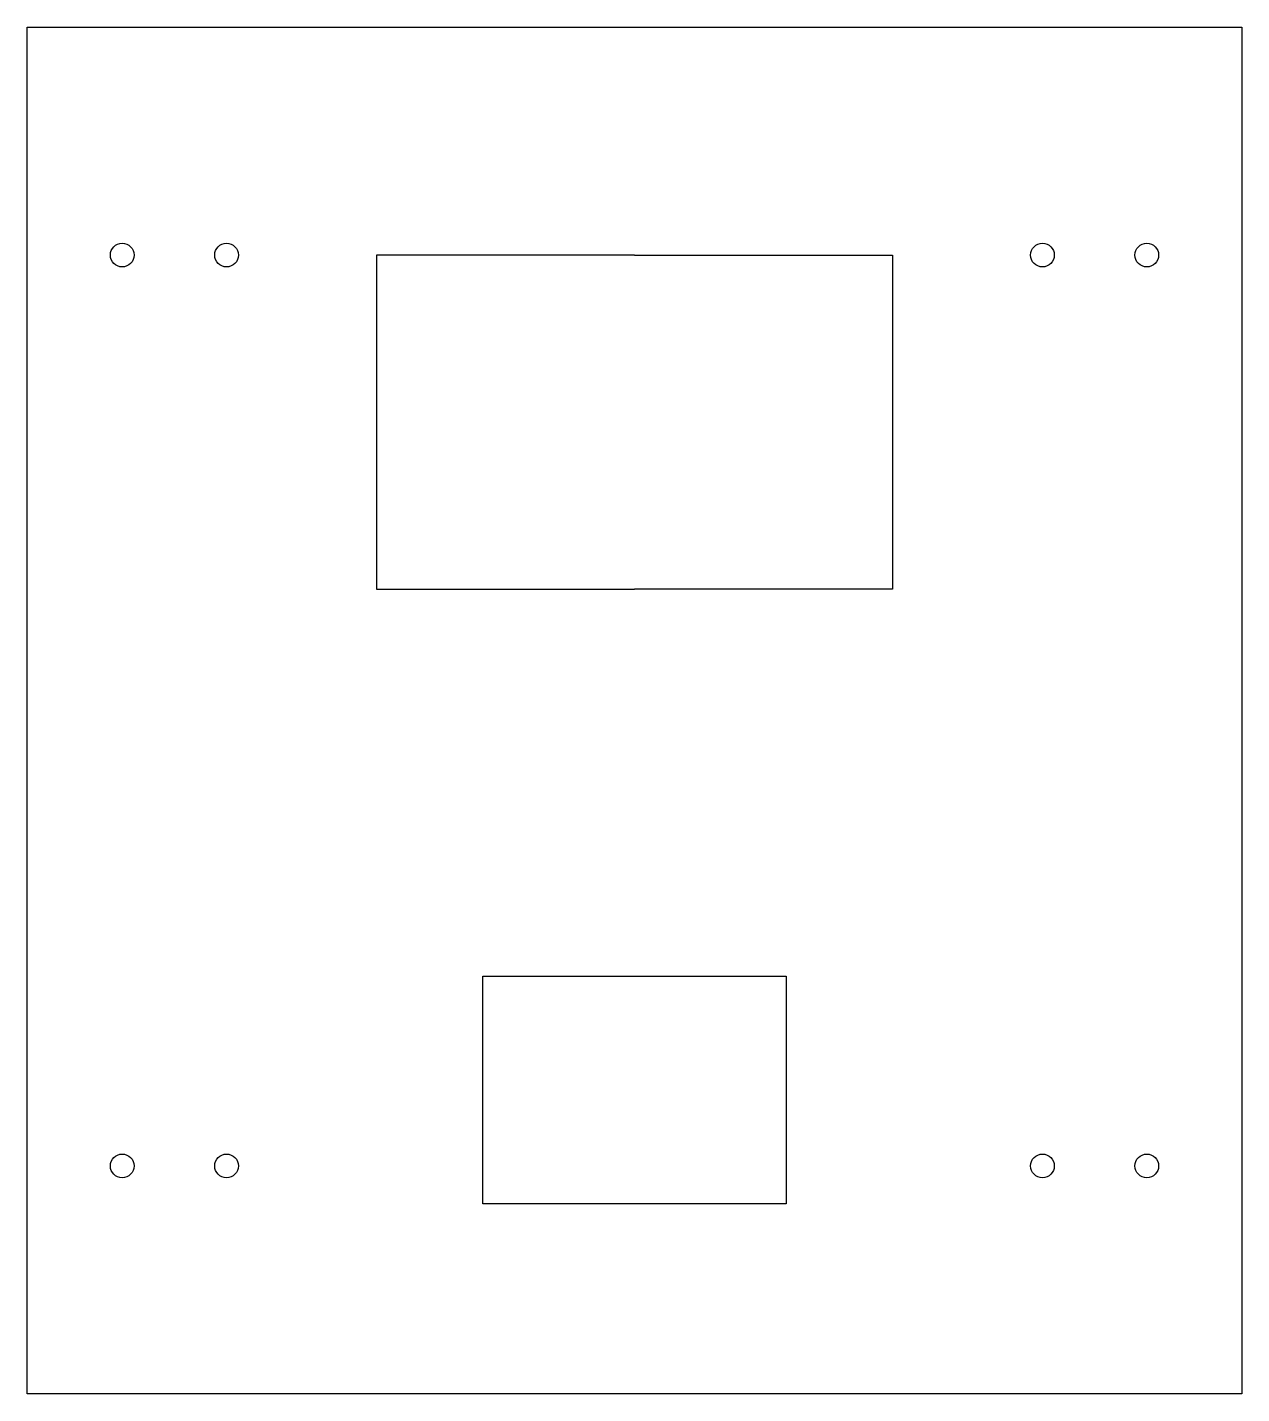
# Model space of a CAD drawing. Header units: inches. Extents: x -4 to 4, y 0 to 9.
import ezdxf

# ---------------------------------------------------------------- set-up
doc = ezdxf.new("R2010")
doc.units = ezdxf.units.IN
doc.layers.get('0').update_dxf_attribs({"linetype": 'CONTINUOUS'})

msp = doc.modelspace()

# ---------------------------------------------------------------- linework, layer by layer
for p, q in [((0, 7.5), (-1.7, 7.5)), ((-1.7, 7.5), (-1.7, 5.3)), ((0, 7.5), (1.7, 7.5)), ((1.7, 7.5), (1.7, 5.3)), ((-1.7, 5.3), (0, 5.3)), ((1.7, 5.3), (0, 5.3))]:
    msp.add_line(p, q)
for points in [[(4, 0), (-4, 0), (-4, 9), (4, 9)], [(1, 1.25), (-1, 1.25), (-1, 2.75), (1, 2.75)]]:
    msp.add_lwpolyline(points, close=True)
for centre in [(-3.375, 7.5), (-2.6875, 7.5), (2.6875, 7.5), (3.375, 7.5), (-3.375, 1.5), (-2.6875, 1.5), (2.6875, 1.5), (3.375, 1.5)]:
    msp.add_circle(centre, 0.0781)

doc.saveas('drawing.dxf')
